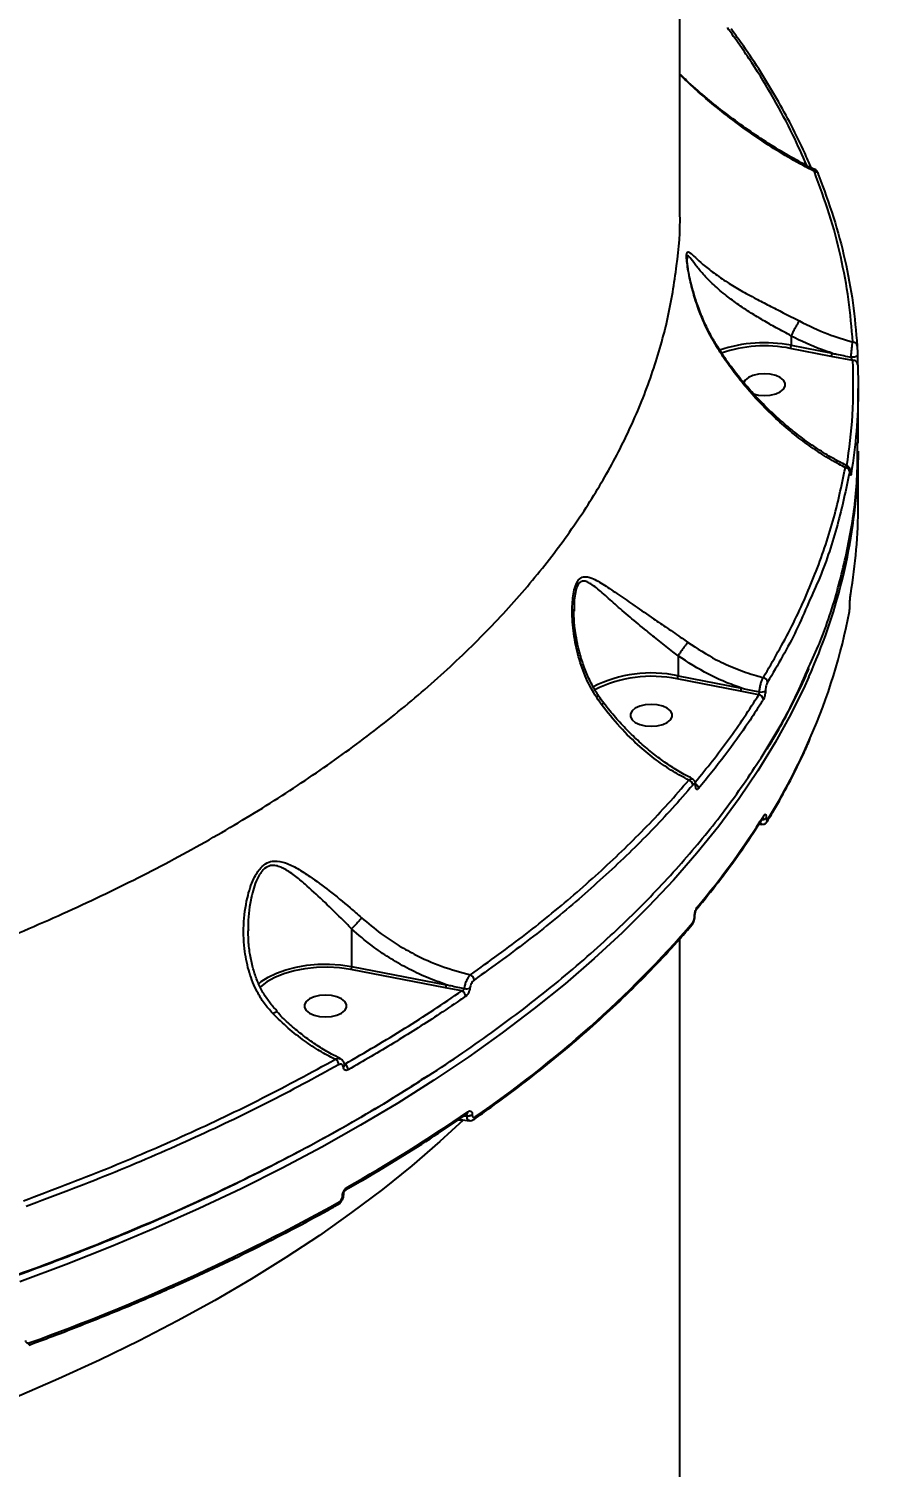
# Model space of a CAD drawing. Header units: millimetres. Extents: x -4153 to 4002, y -5023 to 3197.
# Drawn here: x -924.5 to -740.8, y -847.9 to -541.2 of the extents above; entities that cross this region are included whole.
import ezdxf

# ---------------------------------------------------------------- set-up
doc = ezdxf.new("R2010")
doc.units = ezdxf.units.MM
for name, color, linetype in [('DIKOM_ОБЪЕКТ', 7, 'Continuous'), ('DIKOM_РАЗМЕР_ЗОНА', 7, 'Continuous'), ('DIKOM_РАЗМЕР_ОБЪЕКТА', 7, 'Continuous')]:
    doc.layers.add(name, color=color, linetype=linetype)
doc.styles.add('style1', font='arialbd.ttf', dxfattribs={"width": 0.8})
doc.dimstyles.new('1-50', dxfattribs={"dimtxt": 300, "dimasz": 200, "dimexe": 100, "dimexo": 0, "dimgap": 100, "dimtad": 1, "dimtxsty": 'style1', "dimcen": 200, "dimclrd": 7, "dimclre": 7, "dimclrt": 7, "dimadec": 1, "dimazin": 2, "dimtfac": 1, "dimtmove": 0, "dimatfit": 2, "dimfxl": 0, "dimlwd": 25, "dimlwe": 18, "dimarcsym": 0})

# ---------------------------------------------------------------- blocks, each defined once
blk = doc.blocks.new('*D9')
at = {"layer": 'Defpoints', "color": 0, "transparency": 16777216}
for p in [(2370.19, 1747.32), (-2106.31, -2974.61), (1195.51, -2974.61)]:
    blk.add_point(p, dxfattribs=at)
at = {"layer": 'DIKOM_РАЗМЕР_ОБЪЕКТА', "color": 7, "lineweight": 18, "transparency": 16777216}
for p, q in [((2370.19, 1747.32), (-2206.31, 1747.32)), ((1195.51, -2974.61), (-2206.31, -2974.61))]:
    blk.add_line(p, q, dxfattribs=at)
at = {"layer": 'DIKOM_РАЗМЕР_ОБЪЕКТА', "color": 7, "lineweight": 25, "transparency": 16777216}
blk.add_line((-2106.31, 1547.32), (-2106.31, -2774.61), dxfattribs=at)
at = {"layer": 'DIKOM_РАЗМЕР_ОБЪЕКТА', "color": 7, "transparency": 16777216}
for points in [[(-2139.64, 1547.32), (-2072.98, 1547.32), (-2106.31, 1747.32)], [(-2139.64, -2774.61), (-2072.98, -2774.61), (-2106.31, -2974.61)]]:
    blk.add_solid(points, dxfattribs=at)
at = {"layer": 'DIKOM_РАЗМЕР_ОБЪЕКТА', "color": 7, "transparency": 16777216, "insert": (-2359.48, -612.26), "char_height": 300, "attachment_point": 5, "rotation": 90, "style": 'style1'}
blk.add_mtext('{\\fArial|b0|i0|c204|p34;4700}', dxfattribs=at)
blk = doc.blocks.new('*D11')
at = {"layer": 'Defpoints', "color": 0, "transparency": 16777216}
for p in [(2631.36, 3197.31), (-3702.81, -4429.79), (2071.05, -4429.79)]:
    blk.add_point(p, dxfattribs=at)
at = {"layer": 'DIKOM_РАЗМЕР_ЗОНА', "color": 7, "lineweight": 18, "transparency": 16777216}
for p, q in [((2631.36, 3197.31), (-3802.81, 3197.31)), ((2071.05, -4429.79), (-3802.81, -4429.79))]:
    blk.add_line(p, q, dxfattribs=at)
at = {"layer": 'DIKOM_РАЗМЕР_ЗОНА', "color": 7, "lineweight": 25, "transparency": 16777216}
blk.add_line((-3702.81, 2997.31), (-3702.81, -4229.79), dxfattribs=at)
at = {"layer": 'DIKOM_РАЗМЕР_ЗОНА', "color": 7, "transparency": 16777216}
for points in [[(-3736.14, 2997.31), (-3669.48, 2997.31), (-3702.81, 3197.31)], [(-3736.14, -4229.79), (-3669.48, -4229.79), (-3702.81, -4429.79)]]:
    blk.add_solid(points, dxfattribs=at)
at = {"layer": 'DIKOM_РАЗМЕР_ЗОНА', "color": 7, "transparency": 16777216, "insert": (-3955.98, -616.24), "char_height": 300, "attachment_point": 5, "rotation": 90, "style": 'style1'}
blk.add_mtext('{\\fArial|b0|i0|c204|p34;7600}', dxfattribs=at)
blk = doc.blocks.new('*D12')
at = {"layer": 'Defpoints', "color": 0, "transparency": 16777216}
for p in [(-1688.31, 690.56), (2486.69, 690.56), (-1688.31, -3442.2)]:
    blk.add_point(p, dxfattribs=at)
at = {"layer": 'DIKOM_РАЗМЕР_ОБЪЕКТА', "color": 7, "lineweight": 18, "transparency": 16777216}
for p, q in [((-1688.31, 690.56), (-1688.31, -3542.2)), ((2486.69, 690.56), (2486.69, -3542.2))]:
    blk.add_line(p, q, dxfattribs=at)
at = {"layer": 'DIKOM_РАЗМЕР_ОБЪЕКТА', "color": 7, "lineweight": 25, "transparency": 16777216}
blk.add_line((2286.69, -3442.2), (-1488.31, -3442.2), dxfattribs=at)
at = {"layer": 'DIKOM_РАЗМЕР_ОБЪЕКТА', "color": 7, "transparency": 16777216}
for points in [[(-1488.31, -3408.87), (-1488.31, -3475.54), (-1688.31, -3442.2)], [(2286.69, -3408.87), (2286.69, -3475.54), (2486.69, -3442.2)]]:
    blk.add_solid(points, dxfattribs=at)
at = {"layer": 'DIKOM_РАЗМЕР_ОБЪЕКТА', "color": 7, "transparency": 16777216, "insert": (399.19, -3189.03), "char_height": 300, "attachment_point": 5, "style": 'style1'}
blk.add_mtext('{\\fArial|b0|i0|c204|p34;4175}', dxfattribs=at)

msp = doc.modelspace()

# ---------------------------------------------------------------- linework, layer by layer
at = {"layer": 'DIKOM_ОБЪЕКТ', "color": 7, "linetype": 'Continuous'}
for p, q in [((-785.675, -579.557), (-785.675, -281.515)), ((-761.968, -606.739), (-761.967, -606.735)), ((-761.968, -606.739), (-761.968, -608.692)), ((-753.414, -611.05), (-762.143, -609.362)), ((-761.968, -608.692), (-753.238, -610.38)), ((-748.792, -611.924), (-753.414, -611.05)), ((-747.675, -629.522), (-747.675, -617.882)), ((-747.675, -642.809), (-747.675, -631.238)), ((-808.252, -664.916), (-808.248, -665.352)), ((-749.433, -663.845), (-749.438, -663.892)), ((-749.438, -663.981), (-749.438, -663.892)), ((-749.433, -663.933), (-749.438, -663.981)), ((-749.433, -663.933), (-749.433, -663.845)), ((-786.091, -674.869), (-786.091, -679.153)), ((-772.76, -682.435), (-786.266, -679.823)), ((-786.091, -679.153), (-772.585, -681.765)), ((-768.84, -683.175), (-772.76, -682.435)), ((-768.843, -710.775), (-768.197, -710.825)), ((-767.842, -709.239), (-767.843, -709.241)), ((-767.28, -709.413), (-767.28, -709.461)), ((-782.565, -730.484), (-782.565, -730.416)), ((-782.482, -730.279), (-782.482, -730.21)), ((-855.707, -733.088), (-855.707, -741.087)), ((-785.675, -997.291), (-785.675, -735.183)), ((-835.682, -745.662), (-855.879, -741.757)), ((-855.707, -741.087), (-835.507, -744.993)), ((-875.556, -744.849), (-875.209, -744.553)), ((-832.186, -746.324), (-835.682, -745.662)), ((-829.973, -772.708), (-829.973, -772.776)), ((-831.667, -772.939), (-831.104, -772.957)), ((-831.104, -772.888), (-831.49, -772.82)), ((-831.104, -772.957), (-831.104, -772.888)), ((-857.646, -790.074), (-857.646, -790.027)), ((-857.385, -789.726), (-857.385, -789.679))]:
    msp.add_line(p, q, dxfattribs=at)
at = {"layer": 'DIKOM_ОБЪЕКТ', "color": 7, "linetype": 'Continuous', "flags": 128}
for points in [[(-756.122, -572.418), (-756.138, -572.261), (-756.165, -572.165)], [(-747.832, -610.842), (-747.855, -610.934), (-747.936, -611.021), (-748.069, -611.098), (-748.247, -611.161), (-748.46, -611.206), (-748.694, -611.23), (-748.936, -611.233), (-749.173, -611.213)], [(-767.675, -614.776), (-768.943, -614.87), (-770.108, -615.144), (-771.076, -615.576), (-771.769, -616.131), (-772.106, -616.691)], [(-770.014, -619.074), (-768.943, -619.318), (-767.675, -619.412), (-766.407, -619.318), (-765.242, -619.044), (-764.274, -618.612), (-763.582, -618.057), (-763.221, -617.424), (-763.221, -616.764), (-763.582, -616.131), (-764.274, -615.576), (-765.242, -615.144), (-766.407, -614.87), (-767.675, -614.776), (-767.675, -614.776)], [(-747.675, -631.238), (-747.675, -631.496), (-747.733, -634.82)], [(-758.202, -679.364), (-759.061, -681.263), (-762.051, -687.349), (-765.383, -693.388), (-769.055, -699.374), (-773.061, -705.303), (-777.4, -711.169), (-782.068, -716.969), (-787.061, -722.696), (-792.374, -728.346), (-798.004, -733.914), (-803.944, -739.396), (-810.191, -744.786), (-816.74, -750.081), (-823.583, -755.276), (-830.717, -760.366), (-838.134, -765.348), (-845.829, -770.217), (-853.795, -774.969), (-862.025, -779.599), (-870.513, -784.105), (-879.251, -788.482), (-888.232, -792.726), (-897.448, -796.835), (-906.892, -800.804), (-916.556, -804.63), (-926.431, -808.31)], [(-791.798, -685.238), (-793.066, -685.332), (-794.231, -685.606), (-795.199, -686.038), (-795.891, -686.593), (-796.252, -687.226), (-796.252, -687.885), (-795.891, -688.518), (-795.199, -689.073), (-794.231, -689.505), (-793.066, -689.779), (-791.798, -689.873), (-790.53, -689.779), (-789.365, -689.505), (-788.397, -689.073), (-787.705, -688.518), (-787.344, -687.885), (-787.344, -687.226), (-787.705, -686.593), (-788.397, -686.038), (-789.365, -685.606), (-790.53, -685.332), (-791.798, -685.238)], [(-855.879, -741.757), (-858.27, -741.422), (-860.732, -741.282), (-863.208, -741.339), (-865.636, -741.592), (-867.96, -742.035), (-870.122, -742.658), (-872.073, -743.445), (-873.764, -744.378), (-875.154, -745.434), (-875.302, -745.57)], [(-875.209, -744.553), (-874.95, -744.347), (-873.455, -743.367), (-871.697, -742.509), (-869.715, -741.793), (-867.55, -741.234), (-865.25, -740.844), (-862.864, -740.632), (-860.444, -740.602), (-858.041, -740.754), (-855.707, -741.087)], [(-861.257, -747.2), (-862.525, -747.294), (-863.69, -747.568), (-864.658, -748), (-865.351, -748.555), (-865.711, -749.188), (-865.711, -749.848), (-865.351, -750.481), (-864.658, -751.036), (-863.69, -751.468), (-862.525, -751.742), (-861.257, -751.836), (-859.99, -751.742), (-858.824, -751.468), (-857.856, -751.036), (-857.164, -750.481), (-856.803, -749.848), (-856.803, -749.188), (-857.164, -748.555), (-857.856, -748), (-858.824, -747.568), (-859.99, -747.294), (-861.257, -747.2)], [(-831.914, -773.881), (-836.853, -778.425), (-842.832, -783.576), (-849.114, -788.631), (-855.691, -793.584), (-862.559, -798.432), (-869.711, -803.169), (-877.14, -807.792), (-884.839, -812.296), (-892.801, -816.677), (-901.019, -820.932), (-909.485, -825.055), (-918.192, -829.043), (-927.13, -832.892), (-936.292, -836.599), (-945.67, -840.161), (-955.254, -843.574), (-965.035, -846.834), (-975.006, -849.94)]]:
    msp.add_lwpolyline(points, dxfattribs=at)
at = {"layer": 'DIKOM_ОБЪЕКТ', "color": 7, "linetype": 'Continuous'}
for centre, radius, start, end in [((-756.948, -572.504), 0.853, 23.436, 94.806), ((-767.625, -638.039), 29.888, 79.08888, 108.73718), ((-767.67, -637.231), 28.412, 78.78307, 108.82404), ((-763.278, -608.706), 1.31, 329.97979, 0.61243), ((-748.784, -608.92), 0.907, 4.17738, 91.32009), ((-754.549, -610.394), 1.311, 329.98245, 0.60977), ((-748.713, -612.844), 0.923, 4.62725, 94.93067), ((-867.034, -630.241), 119.405, 335.70724, 356.38424), ((-750.458, -635.76), 0.979, 4.65969, 87.1814), ((-749.959, -636.092), 0.795, 0.63899, 27.54988), ((-859.939, -642.787), 112.264, 350.32587, 359.98847), ((-870.713, -642.784), 123.259, 336.26794, 349.42382), ((-791.801, -705.876), 27.326, 77.93827, 117.08194), ((-791.774, -705.969), 26.719, 78.10464, 116.82692), ((-787.402, -679.167), 1.311, 329.98922, 0.608), ((-768.095, -680.598), 1.102, 4.5582, 79.40334), ((-773.895, -681.779), 1.311, 329.98245, 0.60977), ((-768.996, -684.276), 1.112, 4.63322, 81.92993), ((-768.315, -681.005), 1.607, 254.92185, 302.99411), ((-889.132, -634.978), 143.262, 328.50208, 336.37463), ((-784.104, -702.512), 1.169, 4.17148, 75.00597), ((-782.679, -702.55), 0.437, 324.7121, 2.99078), ((-782.85, -703.262), 1.153, 4.06025, 61.41539), ((-914.483, -617.026), 173.115, 319.96435, 327.95993), ((-768.111, -708.696), 1.129, 264.54839, 317.38505), ((-768.103, -708.66), 1.115, 265.60411, 317.52852), ((-768.435, -708.872), 0.698, 328.47577, 0.49121), ((-767.674, -709.834), 0.696, 328.81145, 0.52087), ((-782.617, -728.395), 0.679, 320.22567, 0.84283), ((-968.119, -570.957), 245.258, 304.45462, 319.01587), ((-783.641, -731.824), 0.665, 320.12826, 1.30267), ((-782.798, -730.202), 0.317, 317.55619, 358.70433), ((-782.799, -730.27), 0.318, 317.60127, 357.91641), ((-836.817, -745.006), 1.311, 329.98245, 0.60977), ((-830.901, -744.081), 1.331, 2.89276, 64.84693), ((-832.712, -747.544), 1.329, 2.66229, 66.64949), ((-831.133, -743.914), 1.938, 255.73983, 290.0875), ((-859.889, -762.126), 1.433, 2.14559, 59.27073), ((-857.702, -762.162), 0.517, 300.71285, 3.3962), ((-857.84, -763.183), 1.413, 1.95263, 61.6442), ((-1025.851, -489.132), 343.595, 299.5045, 304.56554), ((-831.516, -772.111), 0.604, 307.71893, 3.49717), ((-830.776, -771.31), 1.612, 258.29017, 299.86917), ((-830.776, -771.378), 1.612, 258.29017, 299.86917), ((-829.967, -773.228), 0.604, 308.01908, 3.52875), ((-857.807, -789.634), 0.425, 292.26795, 354.58921), ((-857.811, -789.677), 0.429, 292.47863, 352.71658), ((-857.201, -788.221), 0.57, 304.22986, 5.28999), ((-1078.848, -393.665), 454.706, 289.86961, 299.01111), ((-858.895, -791.368), 0.572, 304.2949, 5.15973), ((-924.823, -821.378), 0.526, 302.7755, 8.3802)]:
    msp.add_arc(centre, radius, start, end, dxfattribs=at)
for points, knots in [([(-758.609, -570.392), (-759.576, -568.2), (-761.684, -563.417), (-765.621, -556.116), (-770.234, -548.479), (-773.786, -543.46), (-775.562, -540.951)], [0, 0, 0, 0, 0.2194592, 0.4786879, 0.7393445, 1, 1, 1, 1]), ([(-757.705, -570.838), (-758.156, -569.774), (-759.429, -566.766), (-761.863, -561.863), (-764.971, -556.136), (-768.404, -550.472), (-771.663, -545.5), (-773.905, -542.439), (-774.793, -541.225)], [0, 0, 0, 0, 0.1055749, 0.2984179, 0.4907307, 0.682343, 0.8741035, 1, 1, 1, 1]), ([(-756.952, -571.209), (-757.554, -570.917), (-759.58, -569.934), (-763.045, -567.977), (-767.359, -565.341), (-771.708, -562.402), (-775.898, -559.329), (-779.954, -556.073), (-783.173, -553.31), (-785.064, -551.48), (-785.675, -550.889)], [0, 0, 0, 0, 0.0608188, 0.2048223, 0.3516026, 0.5011195, 0.6531952, 0.7885792, 0.9317292, 1, 1, 1, 1]), ([(-757.019, -571.654), (-758.679, -570.777), (-761.997, -569.024), (-766.96, -565.964), (-771.899, -562.6), (-777.432, -558.397), (-782.042, -554.52), (-784.932, -551.722), (-785.675, -551.002)], [0, 0, 0, 0, 0.1683525, 0.336708, 0.5075727, 0.6784301, 0.9172998, 1, 1, 1, 1]), ([(-757.019, -571.654), (-757.009, -571.569), (-756.977, -571.294), (-756.945, -571.099), (-756.935, -571.176), (-756.935, -571.18)], [0, 0, 0, 0, 0.2974257, 0.9657592, 1, 1, 1, 1]), ([(-748.805, -608.013), (-749.06, -604.973), (-749.571, -598.893), (-751.299, -589.782), (-753.676, -580.688), (-755.905, -574.665), (-757.019, -571.654)], [0, 0, 0, 0, 0.2491002, 0.4982, 0.7490985, 1, 1, 1, 1]), ([(-756.177, -572.168), (-756.201, -572.097), (-756.276, -571.874), (-756.429, -571.623), (-756.655, -571.323), (-756.87, -571.219), (-756.944, -571.183)], [0, 0, 0, 0, 0.1818346, 0.5642823, 0.8511556, 1, 1, 1, 1]), ([(-756.122, -572.418), (-755.011, -575.414), (-752.791, -581.406), (-750.404, -590.496), (-748.657, -599.648), (-748.139, -605.785), (-747.88, -608.854)], [0, 0, 0, 0, 0.2491, 0.4982004, 0.7491006, 1, 1, 1, 1]), ([(-1106.121, -775.77), (-1099.181, -775.123), (-1085.296, -773.828), (-1064.775, -771.133), (-1044.359, -767.865), (-1024.144, -763.956), (-1004.203, -759.418), (-984.974, -754.347), (-966.507, -748.775), (-948.833, -742.739), (-931.665, -736.144), (-915.085, -728.986), (-899.166, -721.279), (-884.256, -713.188), (-870.38, -704.75), (-857.545, -696.009), (-845.544, -686.823), (-834.455, -677.206), (-824.341, -667.181), (-815.418, -656.961), (-807.689, -646.586), (-801.133, -636.096), (-795.644, -625.326), (-791.3, -614.303), (-788.1, -603.056), (-786.269, -591.824), (-785.521, -583.961), (-785.713, -579.886), (-785.731, -579.507)], [0, 0, 0, 0, 0.0392427, 0.0785159, 0.1177585, 0.158142, 0.1985586, 0.2389421, 0.2781873, 0.3174623, 0.3567076, 0.3970912, 0.4375084, 0.4778924, 0.5171659, 0.5564696, 0.5957434, 0.6361547, 0.6765986, 0.7170099, 0.7563481, 0.7957165, 0.8350548, 0.8755303, 0.9160386, 0.9565142, 0.9959507, 1, 1, 1, 1]), ([(-777.836, -609.032), (-778.776, -607.352), (-780.678, -603.954), (-782.43, -599.075), (-783.419, -595.35), (-783.911, -592.903), (-784.171, -591.207), (-784.289, -589.826), (-784.231, -588.952), (-783.98, -588.73), (-783.434, -589.006), (-782.456, -589.939), (-780.791, -591.461), (-778.538, -593.268), (-775.807, -595.143), (-772.753, -596.988), (-769.757, -598.634), (-766.674, -600.227), (-763.53, -601.801), (-761.356, -602.919), (-760.207, -603.51)], [0, 0, 0, 0, 0.0863525, 0.1746785, 0.2336179, 0.2635138, 0.2941174, 0.321205, 0.3485639, 0.3826687, 0.4154272, 0.4844313, 0.555015, 0.6333681, 0.7133073, 0.7760749, 0.8404071, 0.8905405, 0.9421327, 1, 1, 1, 1]), ([(-777.703, -608.954), (-778.121, -608.277), (-779.116, -606.669), (-780.442, -603.938), (-781.678, -600.918), (-782.622, -598.079), (-783.273, -595.684), (-783.688, -593.824), (-783.945, -592.417), (-784.094, -591.376), (-784.163, -590.698), (-784.177, -590.322), (-784.175, -590.278), (-784.175, -590.276)], [0, 0, 0, 0, 0.1119282, 0.26609, 0.4274712, 0.573748, 0.6914196, 0.7848149, 0.8545112, 0.9120338, 0.9596433, 0.9978689, 1, 1, 1, 1]), ([(-761.967, -606.735), (-761.967, -606.735), (-762.964, -606.07), (-765.073, -605.055), (-767.924, -603.373), (-770.769, -601.672), (-773.533, -599.829), (-776.343, -597.728), (-778.872, -595.503), (-780.942, -593.344), (-782.487, -591.388), (-783.396, -590.149), (-783.904, -589.61), (-784.138, -589.588), (-784.163, -590.087), (-784.172, -590.276)], [0, 0, 0, 0, 0.00002, 0.0837958, 0.1591915, 0.2346774, 0.3306538, 0.426764, 0.5470354, 0.6674033, 0.7721287, 0.8765539, 0.9237867, 0.9710046, 1, 1, 1, 1]), ([(-760.207, -603.51), (-760.221, -603.528), (-760.313, -603.643), (-760.53, -603.958), (-760.894, -604.562), (-761.293, -605.295), (-761.675, -606.063), (-761.87, -606.511), (-761.967, -606.735)], [0, 0, 0, 0, 0.0318754, 0.2096694, 0.4072551, 0.6048566, 0.8024213, 1, 1, 1, 1]), ([(-760.207, -603.51), (-758.196, -604.497), (-754.47, -606.324), (-750.591, -607.481), (-748.805, -608.013)], [0, 0, 0, 0, 0.5395133, 1, 1, 1, 1]), ([(-753.238, -610.38), (-754.002, -610.123), (-756.967, -609.127), (-759.837, -607.756), (-761.968, -606.739)], [0, 0, 0, 0, 0.2578303, 1, 1, 1, 1]), ([(-777.836, -609.032), (-777.822, -609.023), (-777.741, -608.974), (-777.729, -608.969), (-777.72, -608.964)], [0, 0, 0, 0, 0.1727548, 1, 1, 1, 1]), ([(-750.41, -634.783), (-750.883, -634.535), (-752.57, -633.652), (-755.456, -631.927), (-759.062, -629.448), (-762.625, -626.639), (-766.863, -622.838), (-770.719, -618.757), (-774.125, -614.505), (-776.219, -611.583), (-777.402, -609.717), (-777.836, -609.032)], [0, 0, 0, 0, 0.0465596, 0.1660326, 0.2855022, 0.4082649, 0.5310176, 0.7327775, 0.8363381, 0.9398833, 1, 1, 1, 1]), ([(-749.927, -634.448), (-750.845, -633.979), (-752.852, -632.955), (-755.928, -631.065), (-759.142, -628.85), (-762.306, -626.392), (-765.373, -623.727), (-768.302, -620.886), (-771.054, -617.917), (-773.601, -614.844), (-775.832, -611.867), (-777.121, -609.86), (-777.704, -608.954)], [0, 0, 0, 0, 0.0894439, 0.1955006, 0.3020031, 0.4088138, 0.5157544, 0.6204306, 0.7230289, 0.8229935, 0.9200338, 1, 1, 1, 1]), ([(-749.173, -611.213), (-749.158, -610.93), (-749.127, -610.347), (-749.036, -609.418), (-748.922, -608.571), (-748.844, -608.199), (-748.805, -608.013)], [0, 0, 0, 0, 0.2379981, 0.4906513, 0.7462658, 1, 1, 1, 1]), ([(-747.88, -608.854), (-747.874, -608.973), (-747.862, -609.21), (-747.847, -609.736), (-747.836, -610.31), (-747.834, -610.67), (-747.832, -610.842)], [0, 0, 0, 0, 0.2583463, 0.5167461, 0.7678187, 1, 1, 1, 1]), ([(-753.238, -610.38), (-752.926, -610.446), (-751.573, -610.735), (-750.216, -611.005), (-749.173, -611.213)], [0, 0, 0, 0, 0.2307423, 1, 1, 1, 1]), ([(-750.07, -634.373), (-749.579, -630.777), (-748.558, -623.303), (-748.712, -615.811), (-748.792, -611.924)], [0, 0, 0, 0, 0.4811606, 1, 1, 1, 1]), ([(-748.792, -611.924), (-748.837, -611.878), (-748.925, -611.789), (-749.044, -611.604), (-749.126, -611.421), (-749.162, -611.288), (-749.171, -611.229), (-749.173, -611.213)], [0, 0, 0, 0, 0.29171575, 0.56720886, 0.80359237, 0.94403607, 1, 1, 1, 1]), ([(-747.792, -612.77), (-747.778, -613.113), (-747.704, -614.829), (-747.625, -619.574), (-747.891, -627.011), (-748.739, -633.057), (-749.164, -636.083)], [0, 0, 0, 0, 0.0441407, 0.2207128, 0.6100119, 1, 1, 1, 1]), ([(-747.832, -610.842), (-747.831, -611.011), (-747.829, -611.359), (-747.819, -611.915), (-747.806, -612.424), (-747.797, -612.655), (-747.792, -612.77)], [0, 0, 0, 0, 0.2338498, 0.4824917, 0.7413471, 1, 1, 1, 1]), ([(-758.192, -677.265), (-757.419, -675.589), (-754.85, -670.026), (-751.806, -660.427), (-749.11, -648.52), (-747.756, -638.17), (-747.819, -631.803), (-747.843, -629.432)], [0, 0, 0, 0, 0.1071172, 0.3555404, 0.6041537, 0.8525765, 1, 1, 1, 1]), ([(-750.41, -634.783), (-750.346, -634.695), (-750.199, -634.491), (-750.033, -634.385), (-749.956, -634.452), (-749.938, -634.468)], [0, 0, 0, 0, 0.3685473, 0.8538792, 1, 1, 1, 1]), ([(-749.32, -635.817), (-749.32, -635.813), (-749.32, -635.636), (-749.337, -635.411), (-749.374, -635.143), (-749.48, -634.865), (-749.654, -634.637), (-749.818, -634.481), (-749.929, -634.448), (-749.932, -634.447)], [0, 0, 0, 0, 0.0071238, 0.3099788, 0.5383227, 0.669884, 0.8212456, 0.9951245, 1, 1, 1, 1]), ([(-767.892, -679.515), (-765.793, -675.884), (-761.595, -668.622), (-756.72, -657.489), (-752.817, -646.211), (-751.213, -638.592), (-750.41, -634.783)], [0, 0, 0, 0, 0.2485969, 0.4971925, 0.7485962, 1, 1, 1, 1]), ([(-749.483, -635.681), (-750.289, -639.454), (-751.901, -647.001), (-754.936, -656.303), (-757.443, -661.778), (-758.258, -663.558)], [0, 0, 0, 0, 0.4029369, 0.8058763, 1, 1, 1, 1]), ([(-749.323, -635.878), (-749.327, -635.772), (-749.334, -635.562), (-749.36, -635.401), (-749.397, -635.365), (-749.439, -635.462), (-749.47, -635.614), (-749.483, -635.681)], [0, 0, 0, 0, 0.1889144, 0.3774082, 0.5792054, 0.8164785, 1, 1, 1, 1]), ([(-749.164, -636.083), (-749.177, -636.152), (-749.206, -636.312), (-749.248, -636.412), (-749.286, -636.37), (-749.313, -636.203), (-749.32, -635.986), (-749.323, -635.878)], [0, 0, 0, 0, 0.18252839, 0.42376154, 0.62744856, 0.81343343, 1, 1, 1, 1]), ([(-749.306, -636.088), (-749.306, -636.083), (-749.308, -636.073), (-749.315, -635.975), (-749.32, -635.852), (-749.32, -635.746), (-749.32, -635.723)], [0, 0, 0, 0, 0.2067464, 0.506314, 0.891595, 1, 1, 1, 1]), ([(-802.463, -685.229), (-803.323, -683.933), (-805.065, -681.306), (-806.873, -676.824), (-808.13, -672.022), (-808.681, -667.45), (-808.669, -663.953), (-808.4, -661.623), (-808.004, -659.931), (-807.29, -658.504), (-806.337, -657.974), (-805.36, -658.025), (-803.936, -658.492), (-801.814, -659.763), (-798.78, -661.838), (-795.299, -664.259), (-791.779, -666.669), (-788.361, -668.994), (-785.883, -670.689), (-784.438, -671.708), (-784.045, -671.984)], [0, 0, 0, 0, 0.0704019, 0.1427025, 0.2195594, 0.297965, 0.3555918, 0.3848666, 0.414966, 0.4491199, 0.4886789, 0.5172615, 0.5465205, 0.6240199, 0.7036971, 0.7828119, 0.8640047, 0.9204687, 0.9784119, 1, 1, 1, 1]), ([(-786.089, -674.864), (-786.089, -674.863), (-786.462, -674.597), (-787.768, -673.516), (-790.067, -671.764), (-793.18, -669.274), (-796.397, -666.602), (-799.541, -663.886), (-802.275, -661.39), (-804.184, -659.835), (-805.476, -659.093), (-806.256, -658.888), (-806.832, -659.061), (-807.321, -659.545), (-807.59, -660.056), (-807.899, -660.989), (-808.124, -662.14), (-808.284, -663.605), (-808.261, -664.555), (-808.252, -664.916)], [0, 0, 0, 0, 0.0000489, 0.0327654, 0.1209431, 0.2092376, 0.3339591, 0.4588436, 0.5798277, 0.7004828, 0.7429849, 0.785324, 0.8276235, 0.8405592, 0.8786393, 0.8876883, 0.9304851, 0.9735741, 1, 1, 1, 1]), ([(-749.438, -663.892), (-749.437, -663.83), (-749.436, -663.616), (-749.421, -663.192), (-749.386, -662.645), (-749.335, -662.081), (-749.294, -661.804), (-749.272, -661.652)], [0, 0, 0, 0, 0.0796393, 0.2757276, 0.4707782, 0.7105544, 1, 1, 1, 1]), ([(-801.903, -684.998), (-802.269, -684.515), (-803.213, -683.268), (-804.484, -681.044), (-805.752, -678.345), (-806.78, -675.42), (-807.588, -672.322), (-808.086, -669.27), (-808.296, -666.774), (-808.287, -665.392), (-808.284, -664.917)], [0, 0, 0, 0, 0.0834845, 0.2151848, 0.3533895, 0.4968801, 0.6455671, 0.7987717, 0.9307785, 1, 1, 1, 1]), ([(-758.258, -663.558), (-759.093, -665.522), (-761.521, -671.237), (-764.826, -676.836), (-766.996, -680.511)], [0, 0, 0, 0, 0.3436626, 1, 1, 1, 1]), ([(-749.548, -665.408), (-749.532, -665.306), (-749.503, -665.128), (-749.469, -664.765), (-749.448, -664.424), (-749.439, -664.158), (-749.438, -664.022), (-749.438, -663.981)], [0, 0, 0, 0, 0.3025978, 0.534705, 0.7254882, 0.917113, 1, 1, 1, 1]), ([(-784.045, -671.984), (-784.061, -672.006), (-784.132, -672.104), (-784.329, -672.378), (-784.693, -672.887), (-785.176, -673.567), (-785.671, -674.268), (-785.95, -674.665), (-786.089, -674.864)], [0, 0, 0, 0, 0.035229, 0.1540759, 0.3655702, 0.577038, 0.7885257, 1, 1, 1, 1]), ([(-784.045, -671.984), (-782.036, -673.298), (-778.729, -675.46), (-773.74, -677.69), (-770.36, -678.867), (-768.394, -679.383), (-767.892, -679.515)], [0, 0, 0, 0, 0.3957814, 0.651634, 0.9109995, 1, 1, 1, 1]), ([(-1166.673, -845.837), (-1162.094, -845.809), (-1149.76, -845.731), (-1129.692, -845.056), (-1106.569, -843.649), (-1083.41, -841.556), (-1060.297, -838.769), (-1037.313, -835.276), (-1014.963, -831.155), (-993.31, -826.436), (-972.4, -821.159), (-951.889, -815.239), (-931.871, -808.667), (-912.427, -801.453), (-893.986, -793.755), (-876.587, -785.61), (-860.246, -777.066), (-844.697, -767.982), (-830.03, -758.369), (-816.319, -748.247), (-804.011, -737.961), (-793.073, -727.569), (-783.445, -717.126), (-774.819, -706.339), (-767.335, -695.222), (-761.725, -685.489), (-759.129, -679.445), (-758.192, -677.265)], [0, 0, 0, 0, 0.0243023, 0.065474, 0.1066773, 0.1478491, 0.1902168, 0.2326189, 0.2749866, 0.3161585, 0.3573618, 0.3985335, 0.4409013, 0.4833036, 0.5256713, 0.5668428, 0.6080463, 0.649218, 0.6915856, 0.7339879, 0.7763555, 0.8160449, 0.8557626, 0.8954519, 0.9362087, 0.9769961, 1, 1, 1, 1]), ([(-786.091, -674.869), (-786.09, -674.868), (-786.09, -674.866), (-786.089, -674.864), (-786.089, -674.864)], [0, 0, 0, 0, 0.6582236, 1, 1, 1, 1]), ([(-772.585, -681.765), (-773.764, -681.34), (-776.132, -680.485), (-780.738, -678.35), (-783.956, -676.257), (-786.091, -674.869)], [0, 0, 0, 0, 0.2504069, 0.5028611, 1, 1, 1, 1]), ([(-767.103, -694.736), (-766.685, -694.066), (-765.09, -691.513), (-762.638, -687.02), (-760.05, -681.967), (-758.668, -678.799), (-758.131, -677.567)], [0, 0, 0, 0, 0.1187392, 0.4526143, 0.7871428, 1, 1, 1, 1]), ([(-768.733, -682.557), (-768.728, -682.498), (-768.703, -682.179), (-768.612, -681.552), (-768.416, -680.732), (-768.165, -679.997), (-767.983, -679.676), (-767.892, -679.515)], [0, 0, 0, 0, 0.0542066, 0.291092, 0.5276385, 0.7637173, 1, 1, 1, 1]), ([(-766.996, -680.511), (-767.047, -680.608), (-767.148, -680.804), (-767.283, -681.249), (-767.385, -681.745), (-767.429, -682.124), (-767.438, -682.317), (-767.44, -682.353)], [0, 0, 0, 0, 0.2363372, 0.4725715, 0.7091414, 0.9458504, 1, 1, 1, 1]), ([(-782.403, -701.848), (-779.969, -698.826), (-775.02, -692.685), (-770.922, -686.379), (-768.84, -683.175)], [0, 0, 0, 0, 0.4919477, 1, 1, 1, 1]), ([(-772.585, -681.765), (-772.272, -681.832), (-770.991, -682.107), (-769.705, -682.363), (-768.733, -682.557)], [0, 0, 0, 0, 0.2436143, 1, 1, 1, 1]), ([(-768.84, -683.175), (-768.827, -683.142), (-768.801, -683.076), (-768.768, -682.926), (-768.744, -682.759), (-768.735, -682.633), (-768.733, -682.569), (-768.733, -682.557)], [0, 0, 0, 0, 0.2372481, 0.4742038, 0.7107147, 0.9466372, 1, 1, 1, 1]), ([(-767.44, -682.353), (-767.442, -682.389), (-767.451, -682.58), (-767.494, -682.956), (-767.596, -683.451), (-767.733, -683.894), (-767.836, -684.089), (-767.888, -684.186)], [0, 0, 0, 0, 0.0535259, 0.2897736, 0.5263684, 0.7631612, 1, 1, 1, 1]), ([(-802.463, -685.229), (-802.437, -685.215), (-802.276, -685.125), (-802.053, -685.017), (-802.003, -685.04), (-801.98, -685.05)], [0, 0, 0, 0, 0.0953654, 0.5959296, 1, 1, 1, 1]), ([(-783.802, -701.383), (-784.925, -700.784), (-787.254, -699.542), (-790.742, -697.149), (-794.553, -694.045), (-798.571, -690.139), (-801.156, -686.878), (-802.463, -685.229)], [0, 0, 0, 0, 0.1665376, 0.3455437, 0.5267556, 0.7607788, 1, 1, 1, 1]), ([(-783.009, -701.085), (-783.611, -700.785), (-785.14, -700.021), (-787.591, -698.504), (-790.342, -696.579), (-793.05, -694.403), (-795.688, -692.013), (-798.215, -689.42), (-800.294, -687.072), (-801.464, -685.534), (-801.888, -684.977)], [0, 0, 0, 0, 0.0889511, 0.2258091, 0.3640191, 0.5031884, 0.6428486, 0.7823265, 0.9210202, 1, 1, 1, 1]), ([(-767.888, -684.186), (-768.093, -684.513), (-769.119, -686.146), (-771.759, -690.161), (-776.04, -696.192), (-779.813, -700.85), (-781.701, -703.18)], [0, 0, 0, 0, 0.0507698, 0.2538493, 0.6266944, 1, 1, 1, 1]), ([(-767.078, -710.194), (-766.477, -709.195), (-764.738, -706.3), (-762.103, -701.471), (-759.669, -696.628), (-758.406, -693.681), (-757.974, -692.673)], [0, 0, 0, 0, 0.1730553, 0.5012995, 0.8294795, 1, 1, 1, 1]), ([(-830.336, -742.876), (-826.353, -740.008), (-818.388, -734.271), (-807.455, -725.268), (-797.318, -715.987), (-789.525, -707.979), (-785.253, -703.055), (-783.802, -701.383)], [0, 0, 0, 0, 0.2203097, 0.4406212, 0.6630823, 0.8855451, 1, 1, 1, 1]), ([(-783.802, -701.383), (-783.754, -701.344), (-783.568, -701.191), (-783.293, -701.066), (-783.118, -701.144), (-783.05, -701.175)], [0, 0, 0, 0, 0.1743188, 0.678861, 1, 1, 1, 1]), ([(-782.247, -702.527), (-782.249, -702.496), (-782.258, -702.234), (-782.366, -701.854), (-782.634, -701.397), (-782.902, -701.24), (-783.019, -701.171)], [0, 0, 0, 0, 0.0555809, 0.46417266, 0.76555802, 1, 1, 1, 1]), ([(-782.938, -702.427), (-784.393, -704.103), (-788.647, -709.006), (-796.391, -716.972), (-806.505, -726.247), (-817.484, -735.304), (-825.543, -741.11), (-829.572, -744.014)], [0, 0, 0, 0, 0.11445346, 0.33476516, 0.55507499, 0.77753801, 1, 1, 1, 1]), ([(-782.322, -702.802), (-782.339, -702.684), (-782.372, -702.448), (-782.498, -702.255), (-782.666, -702.21), (-782.822, -702.299), (-782.914, -702.401), (-782.938, -702.427)], [0, 0, 0, 0, 0.2256357, 0.4513407, 0.680135, 0.9176012, 1, 1, 1, 1]), ([(-781.701, -703.18), (-781.724, -703.207), (-781.817, -703.311), (-781.975, -703.402), (-782.145, -703.355), (-782.272, -703.16), (-782.306, -702.921), (-782.322, -702.802)], [0, 0, 0, 0, 0.08254281, 0.32175202, 0.55128426, 0.77558488, 1, 1, 1, 1]), ([(-782.233, -702.604), (-782.232, -702.604), (-782.232, -702.606), (-782.24, -702.572), (-782.242, -702.529), (-782.242, -702.519)], [0, 0, 0, 0, 0.3237952, 0.8516727, 1, 1, 1, 1]), ([(-782.089, -728.823), (-781.295, -727.861), (-778.992, -725.074), (-775.408, -720.412), (-771.427, -714.848), (-769.031, -711.1), (-767.84, -709.237)], [0, 0, 0, 0, 0.1498863, 0.4344445, 0.7189749, 1, 1, 1, 1]), ([(-768.194, -710.771), (-768.221, -710.776), (-768.314, -710.791), (-768.43, -710.62), (-768.483, -710.366), (-768.506, -710.259)], [0, 0, 0, 0, 0.1851217, 0.6546609, 1, 1, 1, 1]), ([(-768.199, -710.778), (-768.106, -710.789), (-767.894, -710.815), (-767.587, -710.701), (-767.324, -710.515), (-767.164, -710.339), (-767.101, -710.224), (-767.084, -710.191)], [0, 0, 0, 0, 0.19907575, 0.45154687, 0.6803656, 0.91052349, 1, 1, 1, 1]), ([(-767.737, -708.866), (-767.685, -708.797), (-767.582, -708.659), (-767.445, -708.66), (-767.342, -708.819), (-767.288, -709.093), (-767.282, -709.322), (-767.28, -709.413)], [0, 0, 0, 0, 0.2150348, 0.4299791, 0.6447164, 0.8592093, 1, 1, 1, 1]), ([(-767.28, -709.461), (-767.279, -709.522), (-767.275, -709.677), (-767.238, -709.859), (-767.169, -709.966), (-767.079, -709.966), (-767.012, -709.874), (-766.978, -709.828)], [0, 0, 0, 0, 0.1422726, 0.3570781, 0.5715665, 0.7857349, 1, 1, 1, 1]), ([(-872.524, -751.112), (-873.147, -750.408), (-874.407, -748.986), (-876.142, -746.089), (-877.625, -742.412), (-878.632, -737.603), (-878.851, -732.208), (-878.266, -727.628), (-877.361, -724.351), (-876.486, -722.114), (-875.287, -720.155), (-873.73, -718.918), (-871.909, -718.467), (-869.721, -718.948), (-867.213, -720.204), (-864.143, -722.191), (-860.444, -724.963), (-856.71, -727.988), (-854.395, -730.008), (-853.578, -730.721)], [0, 0, 0, 0, 0.0443376, 0.0895894, 0.1599539, 0.2324662, 0.3224989, 0.4152109, 0.4503606, 0.4859289, 0.5329433, 0.5664241, 0.5998048, 0.6530984, 0.7102647, 0.7686665, 0.857876, 0.9497889, 1, 1, 1, 1]), ([(-855.7, -733.067), (-855.702, -733.065), (-856.435, -732.307), (-858.533, -730.235), (-861.865, -726.965), (-865.169, -723.943), (-867.898, -721.638), (-869.771, -720.381), (-871.252, -719.727), (-872.397, -719.491), (-873.648, -719.707), (-875.022, -720.856), (-876.025, -722.755), (-876.75, -724.919), (-877.451, -728.154), (-877.883, -731.029), (-877.732, -733.178), (-877.715, -733.422)], [0, 0, 0, 0, 0.00023537, 0.07485097, 0.21050786, 0.34631215, 0.43121261, 0.515885, 0.55331092, 0.59061133, 0.6352586, 0.67964376, 0.74429576, 0.79526518, 0.84633403, 0.98256441, 1, 1, 1, 1]), ([(-782.565, -730.416), (-782.563, -730.339), (-782.557, -730.112), (-782.492, -729.677), (-782.35, -729.161), (-782.157, -728.692), (-782.011, -728.487), (-781.938, -728.385)], [0, 0, 0, 0, 0.1082921, 0.3204372, 0.5430774, 0.7715856, 1, 1, 1, 1]), ([(-782.481, -730.21), (-782.481, -730.207), (-782.483, -730.154), (-782.473, -729.989), (-782.433, -729.72), (-782.357, -729.406), (-782.255, -729.122), (-782.164, -728.93), (-782.1, -728.836), (-782.096, -728.831), (-782.095, -728.829)], [0, 0, 0, 0, 0.00692953, 0.1391644, 0.29040144, 0.46449708, 0.65102946, 0.81006436, 0.93826274, 1, 1, 1, 1]), ([(-853.578, -730.721), (-853.591, -730.739), (-853.728, -730.915), (-854.049, -731.307), (-854.592, -731.924), (-855.177, -732.553), (-855.526, -732.896), (-855.7, -733.067)], [0, 0, 0, 0, 0.0262397, 0.26309272, 0.50870588, 0.75434087, 1, 1, 1, 1]), ([(-853.578, -730.721), (-852.206, -731.887), (-849.789, -733.942), (-845.979, -736.477), (-841.71, -738.886), (-836.489, -741.223), (-832.402, -742.321), (-830.336, -742.876)], [0, 0, 0, 0, 0.2022617, 0.3564029, 0.5119886, 0.7532444, 1, 1, 1, 1]), ([(-829.596, -773.704), (-828.403, -772.862), (-824.944, -770.418), (-819.414, -766.299), (-813.097, -761.322), (-807.05, -756.254), (-801.273, -751.103), (-795.772, -745.871), (-790.554, -740.562), (-786.369, -736.013), (-783.969, -733.225), (-783.13, -732.251)], [0, 0, 0, 0, 0.0652738, 0.1892985, 0.3133253, 0.4373495, 0.5613716, 0.6853862, 0.8093958, 0.9333928, 1, 1, 1, 1]), ([(-783.141, -732.242), (-783.105, -732.206), (-782.933, -732.031), (-782.741, -731.619), (-782.548, -730.995), (-782.465, -730.524), (-782.485, -730.3), (-782.487, -730.281)], [0, 0, 0, 0, 0.07871678, 0.37790765, 0.66389646, 0.9706031, 1, 1, 1, 1]), ([(-782.976, -731.809), (-782.928, -731.743), (-782.831, -731.609), (-782.704, -731.303), (-782.612, -730.968), (-782.57, -730.685), (-782.566, -730.536), (-782.565, -730.484)], [0, 0, 0, 0, 0.2288052, 0.4578128, 0.6784886, 0.8883682, 1, 1, 1, 1]), ([(-871.481, -750.698), (-871.746, -750.436), (-872.598, -749.595), (-873.807, -747.961), (-875.099, -745.819), (-876.12, -743.49), (-876.884, -740.97), (-877.432, -738.236), (-877.731, -735.691), (-877.725, -734.052), (-877.722, -733.423)], [0, 0, 0, 0, 0.0587412, 0.1889141, 0.3230072, 0.4584221, 0.5951295, 0.7411372, 0.9007187, 1, 1, 1, 1]), ([(-855.707, -733.088), (-855.707, -733.084), (-855.706, -733.077), (-855.703, -733.07), (-855.7, -733.068), (-855.7, -733.067)], [0, 0, 0, 0, 0.5031373, 0.9220979, 1, 1, 1, 1]), ([(-835.507, -744.993), (-836.93, -744.484), (-839.792, -743.463), (-843.872, -741.499), (-847.74, -739.259), (-851.734, -736.539), (-854.274, -734.333), (-855.707, -733.088)], [0, 0, 0, 0, 0.1948058, 0.3916428, 0.5750691, 0.7602102, 1, 1, 1, 1]), ([(-855.707, -741.087), (-855.709, -741.137), (-855.713, -741.239), (-855.742, -741.409), (-855.786, -741.568), (-855.83, -741.676), (-855.862, -741.733), (-855.875, -741.751), (-855.879, -741.757)], [0, 0, 0, 0, 0.2146071, 0.4292256, 0.6438054, 0.8584876, 0.955143, 1, 1, 1, 1]), ([(-835.507, -744.993), (-835.194, -745.059), (-833.898, -745.336), (-832.598, -745.596), (-831.611, -745.793)], [0, 0, 0, 0, 0.2408434, 1, 1, 1, 1]), ([(-831.611, -745.793), (-831.608, -745.76), (-831.578, -745.476), (-831.46, -744.891), (-831.167, -744.078), (-830.775, -743.345), (-830.482, -743.032), (-830.336, -742.876)], [0, 0, 0, 0, 0.0300268, 0.2639377, 0.5066438, 0.754424, 1, 1, 1, 1]), ([(-829.572, -744.014), (-829.678, -744.103), (-829.891, -744.281), (-830.17, -744.71), (-830.373, -745.193), (-830.449, -745.544), (-830.466, -745.715), (-830.468, -745.734)], [0, 0, 0, 0, 0.2486658, 0.4974926, 0.7389025, 0.9702975, 1, 1, 1, 1]), ([(-857.169, -761.94), (-852.832, -759.415), (-844.149, -754.361), (-836.176, -749.005), (-832.186, -746.324)], [0, 0, 0, 0, 0.4994479, 1, 1, 1, 1]), ([(-831.385, -747.482), (-831.785, -747.757), (-833.786, -749.13), (-838.815, -752.485), (-846.668, -757.473), (-853.173, -761.247), (-856.428, -763.135)], [0, 0, 0, 0, 0.0507739, 0.2538563, 0.6266997, 1, 1, 1, 1]), ([(-832.186, -746.324), (-832.117, -746.3), (-831.984, -746.254), (-831.806, -746.128), (-831.682, -745.986), (-831.626, -745.868), (-831.614, -745.809), (-831.611, -745.793)], [0, 0, 0, 0, 0.273529, 0.5341879, 0.7689183, 0.9340939, 1, 1, 1, 1]), ([(-830.468, -745.734), (-830.496, -745.914), (-830.55, -746.261), (-830.774, -746.776), (-831.058, -747.211), (-831.276, -747.392), (-831.385, -747.482)], [0, 0, 0, 0, 0.2592089, 0.5022068, 0.7511177, 1, 1, 1, 1]), ([(-872.524, -751.112), (-872.494, -751.093), (-872.362, -751.01), (-872.079, -750.857), (-871.761, -750.745), (-871.668, -750.817), (-871.627, -750.848)], [0, 0, 0, 0, 0.0660665, 0.2927028, 0.6909311, 1, 1, 1, 1]), ([(-859.156, -760.895), (-859.198, -760.875), (-860.325, -760.338), (-862.544, -759.144), (-865.868, -756.953), (-869.243, -754.313), (-871.425, -752.184), (-872.524, -751.112)], [0, 0, 0, 0, 0.0089008, 0.2417866, 0.4772792, 0.7368299, 1, 1, 1, 1]), ([(-858.113, -760.711), (-858.742, -760.409), (-860.273, -759.673), (-862.698, -758.205), (-865.364, -756.367), (-867.965, -754.278), (-870.051, -752.421), (-871.222, -751.194), (-871.592, -750.806)], [0, 0, 0, 0, 0.1348221, 0.3284301, 0.5225418, 0.7166823, 0.910373, 1, 1, 1, 1]), ([(-925.654, -791.038), (-919.715, -788.803), (-907.836, -784.334), (-890.869, -776.996), (-874.505, -769.238), (-864.273, -763.676), (-859.156, -760.895)], [0, 0, 0, 0, 0.2485948, 0.4971896, 0.7485958, 1, 1, 1, 1]), ([(-858.457, -762.073), (-863.526, -764.83), (-873.665, -770.343), (-889.989, -778.097), (-907.046, -785.488), (-919.084, -790.019), (-925.103, -792.284)], [0, 0, 0, 0, 0.2485944, 0.4971904, 0.7485937, 1, 1, 1, 1]), ([(-859.156, -760.895), (-859.119, -760.874), (-858.896, -760.75), (-858.523, -760.633), (-858.258, -760.732), (-858.14, -760.776)], [0, 0, 0, 0, 0.1011366, 0.6028839, 1, 1, 1, 1]), ([(-857.438, -762.606), (-857.468, -762.48), (-857.528, -762.229), (-857.751, -762.002), (-858.045, -761.925), (-858.296, -761.987), (-858.434, -762.061), (-858.457, -762.073)], [0, 0, 0, 0, 0.2377128, 0.475457, 0.7137315, 0.952023, 1, 1, 1, 1]), ([(-857.196, -762.133), (-857.199, -762.09), (-857.219, -761.807), (-857.422, -761.361), (-857.767, -760.926), (-858.048, -760.82), (-858.131, -760.788)], [0, 0, 0, 0, 0.07269586, 0.48062586, 0.84657773, 1, 1, 1, 1]), ([(-856.428, -763.135), (-856.452, -763.147), (-856.588, -763.221), (-856.837, -763.283), (-857.127, -763.207), (-857.349, -762.982), (-857.409, -762.732), (-857.438, -762.606)], [0, 0, 0, 0, 0.0489238, 0.2871166, 0.5249455, 0.7625036, 1, 1, 1, 1]), ([(-857.185, -762.147), (-857.184, -762.15), (-857.18, -762.158), (-857.184, -762.137), (-857.186, -762.124)], [0, 0, 0, 0, 0.3775156, 1, 1, 1, 1]), ([(-839.447, -764.351), (-841.337, -765.612), (-848.037, -770.079), (-860.603, -777.306), (-877.055, -785.992), (-894.467, -794.146), (-912.746, -801.778), (-931.864, -808.876), (-951.751, -815.425), (-972.312, -821.396), (-993.454, -826.759), (-1013.749, -831.193), (-1033.043, -834.814), (-1051.224, -837.754), (-1069.645, -840.267), (-1088.479, -842.37), (-1107.705, -844.04), (-1127.289, -845.248), (-1146.962, -846.017), (-1160.107, -846.126), (-1166.675, -846.18)], [0, 0, 0, 0, 0.0246416, 0.0873684, 0.1499955, 0.2124251, 0.2748548, 0.3374811, 0.4002081, 0.4629345, 0.5255612, 0.5879908, 0.6385772, 0.6892155, 0.7398537, 0.7904401, 0.842801, 0.8952202, 0.9476388, 1, 1, 1, 1]), ([(-856.881, -788.692), (-855.527, -787.917), (-851.602, -785.67), (-845.29, -781.865), (-838.043, -777.279), (-833.434, -774.144), (-831.147, -772.589)], [0, 0, 0, 0, 0.1498879, 0.43471084, 0.71954537, 1, 1, 1, 1]), ([(-831.104, -772.888), (-831.108, -772.851), (-831.113, -772.805), (-831.152, -772.726), (-831.192, -772.692), (-831.227, -772.663)], [0, 0, 0, 0, 0.3986781, 0.4839567, 1, 1, 1, 1]), ([(-831.153, -772.594), (-831.145, -772.589), (-831.134, -772.581), (-831.14, -772.584), (-831.142, -772.585)], [0, 0, 0, 0, 0.6761651, 1, 1, 1, 1]), ([(-830.913, -772.074), (-830.83, -772.025), (-830.643, -771.916), (-830.376, -771.905), (-830.153, -772.04), (-830.002, -772.309), (-829.983, -772.575), (-829.973, -772.708)], [0, 0, 0, 0, 0.17411906, 0.38955566, 0.59575991, 0.79788916, 1, 1, 1, 1]), ([(-832.935, -773.791), (-832.783, -773.794), (-832.007, -773.812), (-831.217, -773.922), (-830.583, -774.01)], [0, 0, 0, 0, 0.1966123, 1, 1, 1, 1]), ([(-830.579, -773.963), (-830.6, -773.967), (-830.715, -773.987), (-830.881, -773.823), (-831.053, -773.487), (-831.087, -773.134), (-831.104, -772.957)], [0, 0, 0, 0, 0.0677541, 0.3776959, 0.6885184, 1, 1, 1, 1]), ([(-830.583, -773.96), (-830.538, -773.971), (-830.347, -774.018), (-829.999, -773.918), (-829.711, -773.813), (-829.595, -773.704), (-829.594, -773.702)], [0, 0, 0, 0, 0.1286659, 0.5489349, 0.9950538, 1, 1, 1, 1]), ([(-829.973, -772.776), (-829.967, -772.864), (-829.954, -773.039), (-829.856, -773.216), (-829.71, -773.303), (-829.538, -773.294), (-829.418, -773.223), (-829.364, -773.19)], [0, 0, 0, 0, 0.2039939, 0.4080235, 0.6135528, 0.8265385, 1, 1, 1, 1]), ([(-858.579, -791.825), (-858.523, -791.798), (-858.28, -791.682), (-857.913, -791.293), (-857.548, -790.66), (-857.367, -790.09), (-857.399, -789.787), (-857.405, -789.731)], [0, 0, 0, 0, 0.0780539, 0.3328451, 0.6248343, 0.9304038, 1, 1, 1, 1]), ([(-858.325, -791.317), (-858.249, -791.265), (-858.097, -791.16), (-857.894, -790.898), (-857.74, -790.593), (-857.658, -790.305), (-857.65, -790.14), (-857.646, -790.074)], [0, 0, 0, 0, 0.2142668, 0.4284328, 0.6428915, 0.8577478, 1, 1, 1, 1]), ([(-857.646, -790.027), (-857.641, -789.929), (-857.629, -789.683), (-857.508, -789.253), (-857.278, -788.798), (-856.975, -788.404), (-856.747, -788.247), (-856.634, -788.168)], [0, 0, 0, 0, 0.1407804, 0.355295, 0.5700362, 0.784912, 1, 1, 1, 1]), ([(-857.382, -789.675), (-857.383, -789.652), (-857.383, -789.594), (-857.356, -789.442), (-857.293, -789.244), (-857.19, -789.032), (-857.065, -788.857), (-856.961, -788.748), (-856.893, -788.699), (-856.887, -788.696), (-856.886, -788.695)], [0, 0, 0, 0, 0.0888078, 0.2207534, 0.3688466, 0.5326132, 0.6969814, 0.8337498, 0.9576086, 1, 1, 1, 1]), ([(-924.538, -821.821), (-922.895, -821.214), (-918.131, -819.453), (-910.387, -816.438), (-901.375, -812.735), (-892.566, -808.903), (-883.962, -804.949), (-875.571, -800.874), (-867.545, -796.754), (-861.929, -793.717), (-859.017, -792.089), (-858.573, -791.841)], [0, 0, 0, 0, 0.0688399, 0.1996462, 0.3304607, 0.4612751, 0.592095, 0.7229207, 0.8537488, 0.9776952, 1, 1, 1, 1]), ([(-925.268, -820.834), (-925.26, -820.912), (-925.245, -821.068), (-925.122, -821.24), (-924.937, -821.352), (-924.677, -821.392), (-924.453, -821.354), (-924.322, -821.308), (-924.303, -821.302)], [0, 0, 0, 0, 0.1673386, 0.3344699, 0.5091423, 0.7130189, 0.9577337, 1, 1, 1, 1])]:
    msp.add_open_spline(points, degree=3, knots=knots, dxfattribs=at)

# ---------------------------------------------------------------- dimensions: what is measured, and where the dimension line sits
at = {"layer": 'DIKOM_РАЗМЕР_ЗОНА'}
dim = msp.add_linear_dim(base=(-3702.81, -4429.789), p1=(2631.356, 3197.305), p2=(2071.052, -4429.789), angle=90, text='{\\fArial|b0|i0|c204|p34;7600}', dimstyle='1-50', dxfattribs=at)
dim.commit()
dim.dimension.update_dxf_attribs({"geometry": '*D11', "text_midpoint": (-3702.81, -616.242), "dimtype": 160})
at = {"layer": 'DIKOM_РАЗМЕР_ОБЪЕКТА'}
dim = msp.add_linear_dim(base=(-2106.31, -2974.611), p1=(2370.191, 1747.316), p2=(1195.51, -2974.611), angle=90, text='{\\fArial|b0|i0|c204|p34;4700}', dimstyle='1-50', dxfattribs=at)
dim.commit()
dim.dimension.update_dxf_attribs({"geometry": '*D9', "text_midpoint": (-2106.31, -612.262), "dimtype": 160})
dim = msp.add_linear_dim(base=(-1688.31, -3442.202), p1=(2486.69, 690.555), p2=(-1688.31, 690.555), text='{\\fArial|b0|i0|c204|p34;<>}', dimstyle='1-50', dxfattribs=at)
dim.commit()
dim.dimension.update_dxf_attribs({"geometry": '*D12', "text_midpoint": (399.19, -3442.202), "dimtype": 160})

doc.saveas('drawing.dxf')
